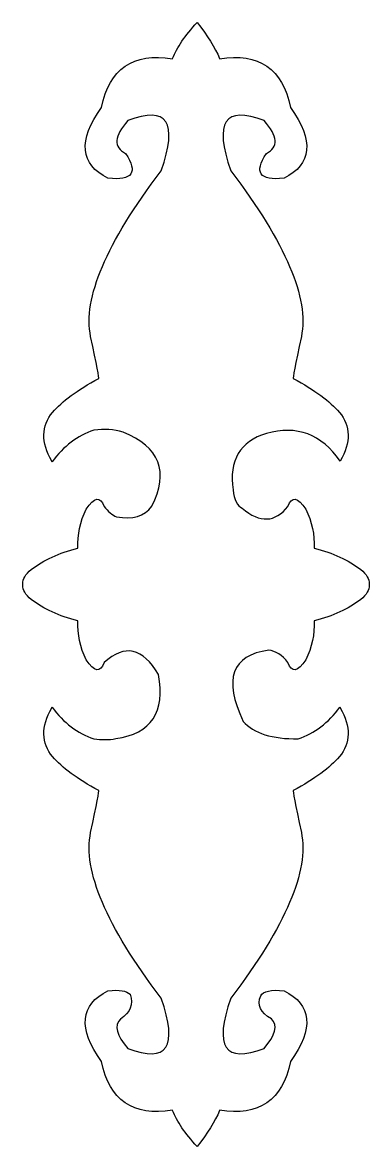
# Model space of a CAD drawing. Header units: centimetres. Extents: x 2.13 to 4.38, y -8.2 to -0.91.
import ezdxf

# ---------------------------------------------------------------- set-up
doc = ezdxf.new("R2010")
doc.units = ezdxf.units.CM
doc.header["$MEASUREMENT"] = 0
doc.layers.add('layer 1', color=7, linetype='Continuous')

msp = doc.modelspace()

# ---------------------------------------------------------------- linework, layer by layer
at = {"layer": 'layer 1', "color": 250}
msp.add_open_spline([(3.93801, -2.94254), (3.98932, -2.69663), (3.83711, -2.33896), (3.48133, -1.86951), (3.48133, -1.86951), (3.48133, -1.86951), (3.48133, -1.86951), (3.48133, -1.86951), (3.48133, -1.86951), (3.37, -1.55336), (3.44175, -1.44439), (3.6966, -1.5426), (3.6966, -1.5426), (3.78621, -1.64557), (3.79126, -1.71669), (3.71176, -1.75596), (3.71176, -1.75596), (3.62947, -1.87956), (3.66748, -1.93337), (3.8258, -1.91741), (3.8258, -1.91741), (3.8258, -1.91741), (3.8258, -1.91741), (3.8258, -1.91741), (3.8258, -1.91741), (4.00673, -1.82639), (4.02064, -1.6731), (3.86755, -1.45755), (3.86755, -1.45755), (3.86755, -1.45755), (3.86755, -1.45755), (3.86755, -1.45755), (3.86755, -1.45755), (3.8171, -1.20685), (3.66401, -1.10147), (3.40828, -1.14139), (3.40828, -1.14139), (3.40796, -1.14088), (3.40763, -1.14035), (3.40731, -1.13983), (3.40731, -1.13983), (3.37925, -1.06901), (3.33086, -0.99128), (3.26214, -0.90666), (3.26214, -0.90666), (3.18433, -0.99128), (3.1314, -1.06901), (3.10333, -1.13983), (3.10333, -1.13983), (3.10302, -1.14035), (3.10269, -1.14088), (3.10237, -1.14139), (3.10237, -1.14139), (2.84664, -1.10147), (2.69355, -1.20685), (2.6431, -1.45755), (2.6431, -1.45755), (2.6431, -1.45755), (2.6431, -1.45755), (2.6431, -1.45755), (2.6431, -1.45755), (2.49001, -1.6731), (2.50392, -1.82639), (2.68485, -1.91741), (2.68485, -1.91741), (2.68485, -1.91741), (2.68485, -1.91741), (2.68485, -1.91741), (2.68485, -1.91741), (2.84317, -1.93337), (2.88119, -1.87956), (2.79889, -1.75596), (2.79889, -1.75596), (2.71939, -1.71669), (2.72444, -1.64557), (2.81405, -1.5426), (2.81405, -1.5426), (3.0689, -1.44439), (3.14065, -1.55336), (3.02932, -1.86951), (3.02932, -1.86951), (3.02932, -1.86951), (3.02932, -1.86951), (3.02932, -1.86951), (3.02932, -1.86951), (2.67354, -2.33896), (2.52133, -2.69663), (2.57264, -2.94254), (2.57264, -2.94254), (2.57264, -2.94254), (2.57264, -2.94254), (2.57264, -2.94254), (2.57264, -2.94254), (2.61266, -3.12776), (2.63005, -3.21877), (2.62484, -3.21557), (2.62484, -3.21557), (2.62484, -3.21557), (2.62484, -3.21557), (2.62484, -3.21557), (2.62484, -3.21557), (2.48602, -3.29038), (2.38639, -3.36368), (2.32594, -3.43547), (2.32594, -3.43547), (2.25207, -3.52361), (2.25051, -3.62896), (2.32123, -3.75157), (2.32123, -3.75157), (2.32142, -3.7518), (2.32162, -3.75202), (2.32182, -3.75225), (2.32182, -3.75225), (2.32192, -3.7538), (2.32204, -3.75533), (2.32213, -3.75689), (2.32213, -3.75689), (2.39694, -3.65468), (2.4874, -3.58603), (2.59351, -3.5509), (2.59351, -3.5509), (2.59351, -3.5509), (2.59351, -3.5509), (2.59351, -3.5509), (2.59351, -3.5509), (2.65991, -3.54098), (2.7231, -3.54535), (2.78308, -3.564), (2.78308, -3.564), (3.02048, -3.65971), (3.08231, -3.81999), (2.96859, -4.04484), (2.96859, -4.04484), (2.92081, -4.10867), (2.84497, -4.13158), (2.74105, -4.11358), (2.74105, -4.11358), (2.71235, -4.10042), (2.68514, -4.07763), (2.65943, -4.0452), (2.65943, -4.0452), (2.63436, -3.97756), (2.59568, -3.98347), (2.5434, -4.06294), (2.5434, -4.06294), (2.50462, -4.14471), (2.48653, -4.22953), (2.48914, -4.31734), (2.48914, -4.31734), (2.48914, -4.31734), (2.48914, -4.31734), (2.48914, -4.31734), (2.48914, -4.31734), (2.36765, -4.34659), (2.26732, -4.39246), (2.18815, -4.45496), (2.18815, -4.45496), (2.14945, -4.48533), (2.13093, -4.51657), (2.1326, -4.54866), (2.1326, -4.54866), (2.1326, -4.55084), (2.1326, -4.55302), (2.1326, -4.55521), (2.1326, -4.55521), (2.13093, -4.58729), (2.14945, -4.61853), (2.18815, -4.64891), (2.18815, -4.64891), (2.26732, -4.71141), (2.36765, -4.75728), (2.48914, -4.78652), (2.48914, -4.78652), (2.48914, -4.78652), (2.48914, -4.78652), (2.48914, -4.78652), (2.48914, -4.78652), (2.48653, -4.87434), (2.50462, -4.95914), (2.5434, -5.04092), (2.5434, -5.04092), (2.59568, -5.12039), (2.63436, -5.12631), (2.65943, -5.05866), (2.65943, -5.05866), (2.79403, -4.93618), (2.91129, -4.96201), (3.01124, -5.13616), (3.01124, -5.13616), (3.05776, -5.37937), (2.96562, -5.51788), (2.73479, -5.55166), (2.73479, -5.55166), (2.68944, -5.55983), (2.64234, -5.56026), (2.59351, -5.55296), (2.59351, -5.55296), (2.59351, -5.55296), (2.59351, -5.55296), (2.59351, -5.55296), (2.59351, -5.55296), (2.4874, -5.51782), (2.39694, -5.44917), (2.32213, -5.34698), (2.32213, -5.34698), (2.32204, -5.34853), (2.32192, -5.35006), (2.32182, -5.3516), (2.32182, -5.3516), (2.32162, -5.35183), (2.32142, -5.35206), (2.32123, -5.35228), (2.32123, -5.35228), (2.25051, -5.4749), (2.25207, -5.58025), (2.32594, -5.66838), (2.32594, -5.66838), (2.38639, -5.74018), (2.48602, -5.81348), (2.62484, -5.88829), (2.62484, -5.88829), (2.62484, -5.88829), (2.62484, -5.88829), (2.62484, -5.88829), (2.62484, -5.88829), (2.63005, -5.88508), (2.61266, -5.9761), (2.57264, -6.16134), (2.57264, -6.16134), (2.57264, -6.16134), (2.57264, -6.16134), (2.57264, -6.16134), (2.57264, -6.16134), (2.52133, -6.40723), (2.67354, -6.7649), (3.02932, -7.23435), (3.02932, -7.23435), (3.02932, -7.23435), (3.02932, -7.23435), (3.02932, -7.23435), (3.02932, -7.23435), (3.14065, -7.55052), (3.0689, -7.65948), (2.81405, -7.56125), (2.81405, -7.56125), (2.73956, -7.47566), (2.72349, -7.41206), (2.76587, -7.37049), (2.76587, -7.37049), (2.82999, -7.32936), (2.85076, -7.27584), (2.82817, -7.21), (2.82817, -7.21), (2.80684, -7.18682), (2.75906, -7.17896), (2.68485, -7.18644), (2.68485, -7.18644), (2.68485, -7.18644), (2.68485, -7.18644), (2.68485, -7.18644), (2.68485, -7.18644), (2.50392, -7.27747), (2.49001, -7.43075), (2.6431, -7.64632), (2.6431, -7.64632), (2.6431, -7.64632), (2.6431, -7.64632), (2.6431, -7.64632), (2.6431, -7.64632), (2.69355, -7.89701), (2.84664, -8.00238), (3.10237, -7.96247), (3.10237, -7.96247), (3.10269, -7.96299), (3.10302, -7.9635), (3.10333, -7.96402), (3.10333, -7.96402), (3.1314, -8.03484), (3.18433, -8.11257), (3.26214, -8.1972), (3.26214, -8.1972), (3.33086, -8.11257), (3.37925, -8.03484), (3.40731, -7.96402), (3.40731, -7.96402), (3.40763, -7.9635), (3.40796, -7.96299), (3.40828, -7.96247), (3.40828, -7.96247), (3.66401, -8.00238), (3.8171, -7.89701), (3.86755, -7.64632), (3.86755, -7.64632), (3.86755, -7.64632), (3.86755, -7.64632), (3.86755, -7.64632), (3.86755, -7.64632), (4.02064, -7.43075), (4.00673, -7.27747), (3.8258, -7.18644), (3.8258, -7.18644), (3.8258, -7.18644), (3.8258, -7.18644), (3.8258, -7.18644), (3.8258, -7.18644), (3.74117, -7.17791), (3.69091, -7.18932), (3.67504, -7.22067), (3.67504, -7.22067), (3.64901, -7.27941), (3.67205, -7.32914), (3.74414, -7.36987), (3.74414, -7.36987), (3.78731, -7.41145), (3.77146, -7.47524), (3.6966, -7.56125), (3.6966, -7.56125), (3.44175, -7.65948), (3.37, -7.55052), (3.48133, -7.23435), (3.48133, -7.23435), (3.48133, -7.23435), (3.48133, -7.23435), (3.48133, -7.23435), (3.48133, -7.23435), (3.83711, -6.7649), (3.98932, -6.40723), (3.93801, -6.16134), (3.93801, -6.16134), (3.93801, -6.16134), (3.93801, -6.16134), (3.93801, -6.16134), (3.93801, -6.16134), (3.89799, -5.9761), (3.8806, -5.88508), (3.88581, -5.88829), (3.88581, -5.88829), (3.88581, -5.88829), (3.88581, -5.88829), (3.88581, -5.88829), (3.88581, -5.88829), (4.02464, -5.81348), (4.12426, -5.74018), (4.1847, -5.66838), (4.1847, -5.66838), (4.25858, -5.58025), (4.26014, -5.4749), (4.18942, -5.35228), (4.18942, -5.35228), (4.18923, -5.35206), (4.18903, -5.35183), (4.18883, -5.3516), (4.18883, -5.3516), (4.18872, -5.35006), (4.18863, -5.34853), (4.18852, -5.34698), (4.18852, -5.34698), (4.11371, -5.44917), (4.02325, -5.51782), (3.91714, -5.55296), (3.91714, -5.55296), (3.91714, -5.55296), (3.91714, -5.55296), (3.91714, -5.55296), (3.91714, -5.55296), (3.74947, -5.55485), (3.63079, -5.51706), (3.5611, -5.43959), (3.5611, -5.43959), (3.43155, -5.16559), (3.48661, -5.01169), (3.72629, -4.97788), (3.72629, -4.97788), (3.77125, -4.98339), (3.81291, -5.01032), (3.85121, -5.05866), (3.85121, -5.05866), (3.87628, -5.12631), (3.91497, -5.12039), (3.96725, -5.04092), (3.96725, -5.04092), (4.00603, -4.95914), (4.02412, -4.87434), (4.02151, -4.78652), (4.02151, -4.78652), (4.02151, -4.78652), (4.02151, -4.78652), (4.02151, -4.78652), (4.02151, -4.78652), (4.143, -4.75728), (4.24333, -4.71141), (4.3225, -4.64891), (4.3225, -4.64891), (4.3612, -4.61853), (4.37971, -4.58729), (4.37806, -4.55521), (4.37806, -4.55521), (4.37806, -4.55302), (4.37806, -4.55084), (4.37806, -4.54866), (4.37806, -4.54866), (4.37971, -4.51657), (4.3612, -4.48533), (4.3225, -4.45496), (4.3225, -4.45496), (4.24333, -4.39246), (4.143, -4.34659), (4.02151, -4.31734), (4.02151, -4.31734), (4.02151, -4.31734), (4.02151, -4.31734), (4.02151, -4.31734), (4.02151, -4.31734), (4.02412, -4.22953), (4.00603, -4.14471), (3.96725, -4.06294), (3.96725, -4.06294), (3.91497, -3.98347), (3.87628, -3.97756), (3.85121, -4.0452), (3.85121, -4.0452), (3.76816, -4.14997), (3.66947, -4.15415), (3.55518, -4.05772), (3.55518, -4.05772), (3.52185, -4.04213), (3.50184, -4.00249), (3.49514, -3.93879), (3.49514, -3.93879), (3.46861, -3.74648), (3.5407, -3.62433), (3.7114, -3.57231), (3.7114, -3.57231), (3.90906, -3.51698), (4.0684, -3.57673), (4.18942, -3.75157), (4.18942, -3.75157), (4.18942, -3.75157), (4.18942, -3.75157), (4.18942, -3.75157), (4.18942, -3.75157), (4.26014, -3.62896), (4.25858, -3.52361), (4.1847, -3.43547), (4.1847, -3.43547), (4.12426, -3.36368), (4.02464, -3.29038), (3.88581, -3.21557), (3.88581, -3.21557), (3.88581, -3.21557), (3.88581, -3.21557), (3.88581, -3.21557), (3.88581, -3.21557), (3.8806, -3.21877), (3.89799, -3.12776), (3.93801, -2.94254), (3.93801, -2.94254), (3.93801, -2.94254), (3.93801, -2.94254), (3.93801, -2.94254)], degree=3, knots=[0, 0, 0, 0, 0.0086207, 0.0086207, 0.0086207, 0.0086207, 0.0172414, 0.0172414, 0.0172414, 0.0172414, 0.0258621, 0.0258621, 0.0258621, 0.0258621, 0.0344828, 0.0344828, 0.0344828, 0.0344828, 0.0431034, 0.0431034, 0.0431034, 0.0431034, 0.0517241, 0.0517241, 0.0517241, 0.0517241, 0.0603448, 0.0603448, 0.0603448, 0.0603448, 0.0689655, 0.0689655, 0.0689655, 0.0689655, 0.0775862, 0.0775862, 0.0775862, 0.0775862, 0.0862069, 0.0862069, 0.0862069, 0.0862069, 0.0948276, 0.0948276, 0.0948276, 0.0948276, 0.1034483, 0.1034483, 0.1034483, 0.1034483, 0.112069, 0.112069, 0.112069, 0.112069, 0.1206897, 0.1206897, 0.1206897, 0.1206897, 0.1293103, 0.1293103, 0.1293103, 0.1293103, 0.137931, 0.137931, 0.137931, 0.137931, 0.1465517, 0.1465517, 0.1465517, 0.1465517, 0.1551724, 0.1551724, 0.1551724, 0.1551724, 0.1637931, 0.1637931, 0.1637931, 0.1637931, 0.1724138, 0.1724138, 0.1724138, 0.1724138, 0.1810345, 0.1810345, 0.1810345, 0.1810345, 0.1896552, 0.1896552, 0.1896552, 0.1896552, 0.1982759, 0.1982759, 0.1982759, 0.1982759, 0.2068966, 0.2068966, 0.2068966, 0.2068966, 0.2155172, 0.2155172, 0.2155172, 0.2155172, 0.2241379, 0.2241379, 0.2241379, 0.2241379, 0.2327586, 0.2327586, 0.2327586, 0.2327586, 0.2413793, 0.2413793, 0.2413793, 0.2413793, 0.25, 0.25, 0.25, 0.25, 0.2586207, 0.2586207, 0.2586207, 0.2586207, 0.2672414, 0.2672414, 0.2672414, 0.2672414, 0.2758621, 0.2758621, 0.2758621, 0.2758621, 0.2844828, 0.2844828, 0.2844828, 0.2844828, 0.2931034, 0.2931034, 0.2931034, 0.2931034, 0.3017241, 0.3017241, 0.3017241, 0.3017241, 0.3103448, 0.3103448, 0.3103448, 0.3103448, 0.3189655, 0.3189655, 0.3189655, 0.3189655, 0.3275862, 0.3275862, 0.3275862, 0.3275862, 0.3362069, 0.3362069, 0.3362069, 0.3362069, 0.3448276, 0.3448276, 0.3448276, 0.3448276, 0.3534483, 0.3534483, 0.3534483, 0.3534483, 0.362069, 0.362069, 0.362069, 0.362069, 0.3706897, 0.3706897, 0.3706897, 0.3706897, 0.3793103, 0.3793103, 0.3793103, 0.3793103, 0.387931, 0.387931, 0.387931, 0.387931, 0.3965517, 0.3965517, 0.3965517, 0.3965517, 0.4051724, 0.4051724, 0.4051724, 0.4051724, 0.4137931, 0.4137931, 0.4137931, 0.4137931, 0.4224138, 0.4224138, 0.4224138, 0.4224138, 0.4310345, 0.4310345, 0.4310345, 0.4310345, 0.4396552, 0.4396552, 0.4396552, 0.4396552, 0.4482759, 0.4482759, 0.4482759, 0.4482759, 0.4568966, 0.4568966, 0.4568966, 0.4568966, 0.4655172, 0.4655172, 0.4655172, 0.4655172, 0.4741379, 0.4741379, 0.4741379, 0.4741379, 0.4827586, 0.4827586, 0.4827586, 0.4827586, 0.4913793, 0.4913793, 0.4913793, 0.4913793, 0.5, 0.5, 0.5, 0.5, 0.5086207, 0.5086207, 0.5086207, 0.5086207, 0.5172414, 0.5172414, 0.5172414, 0.5172414, 0.5258621, 0.5258621, 0.5258621, 0.5258621, 0.5344828, 0.5344828, 0.5344828, 0.5344828, 0.5431034, 0.5431034, 0.5431034, 0.5431034, 0.5517241, 0.5517241, 0.5517241, 0.5517241, 0.5603448, 0.5603448, 0.5603448, 0.5603448, 0.5689655, 0.5689655, 0.5689655, 0.5689655, 0.5775862, 0.5775862, 0.5775862, 0.5775862, 0.5862069, 0.5862069, 0.5862069, 0.5862069, 0.5948276, 0.5948276, 0.5948276, 0.5948276, 0.6034483, 0.6034483, 0.6034483, 0.6034483, 0.612069, 0.612069, 0.612069, 0.612069, 0.6206897, 0.6206897, 0.6206897, 0.6206897, 0.6293103, 0.6293103, 0.6293103, 0.6293103, 0.637931, 0.637931, 0.637931, 0.637931, 0.6465517, 0.6465517, 0.6465517, 0.6465517, 0.6551724, 0.6551724, 0.6551724, 0.6551724, 0.6637931, 0.6637931, 0.6637931, 0.6637931, 0.6724138, 0.6724138, 0.6724138, 0.6724138, 0.6810345, 0.6810345, 0.6810345, 0.6810345, 0.6896552, 0.6896552, 0.6896552, 0.6896552, 0.6982759, 0.6982759, 0.6982759, 0.6982759, 0.7068966, 0.7068966, 0.7068966, 0.7068966, 0.7155172, 0.7155172, 0.7155172, 0.7155172, 0.7241379, 0.7241379, 0.7241379, 0.7241379, 0.7327586, 0.7327586, 0.7327586, 0.7327586, 0.7413793, 0.7413793, 0.7413793, 0.7413793, 0.75, 0.75, 0.75, 0.75, 0.7586207, 0.7586207, 0.7586207, 0.7586207, 0.7672414, 0.7672414, 0.7672414, 0.7672414, 0.7758621, 0.7758621, 0.7758621, 0.7758621, 0.7844828, 0.7844828, 0.7844828, 0.7844828, 0.7931034, 0.7931034, 0.7931034, 0.7931034, 0.8017241, 0.8017241, 0.8017241, 0.8017241, 0.8103448, 0.8103448, 0.8103448, 0.8103448, 0.8189655, 0.8189655, 0.8189655, 0.8189655, 0.8275862, 0.8275862, 0.8275862, 0.8275862, 0.8362069, 0.8362069, 0.8362069, 0.8362069, 0.8448276, 0.8448276, 0.8448276, 0.8448276, 0.8534483, 0.8534483, 0.8534483, 0.8534483, 0.862069, 0.862069, 0.862069, 0.862069, 0.8706897, 0.8706897, 0.8706897, 0.8706897, 0.8793103, 0.8793103, 0.8793103, 0.8793103, 0.887931, 0.887931, 0.887931, 0.887931, 0.8965517, 0.8965517, 0.8965517, 0.8965517, 0.9051724, 0.9051724, 0.9051724, 0.9051724, 0.9137931, 0.9137931, 0.9137931, 0.9137931, 0.9224138, 0.9224138, 0.9224138, 0.9224138, 0.9310345, 0.9310345, 0.9310345, 0.9310345, 0.9396552, 0.9396552, 0.9396552, 0.9396552, 0.9482759, 0.9482759, 0.9482759, 0.9482759, 0.9568966, 0.9568966, 0.9568966, 0.9568966, 0.9655172, 0.9655172, 0.9655172, 0.9655172, 0.9741379, 0.9741379, 0.9741379, 0.9741379, 0.9827586, 0.9827586, 0.9827586, 0.9827586, 1, 1, 1, 1], dxfattribs=at)

doc.saveas('drawing.dxf')
